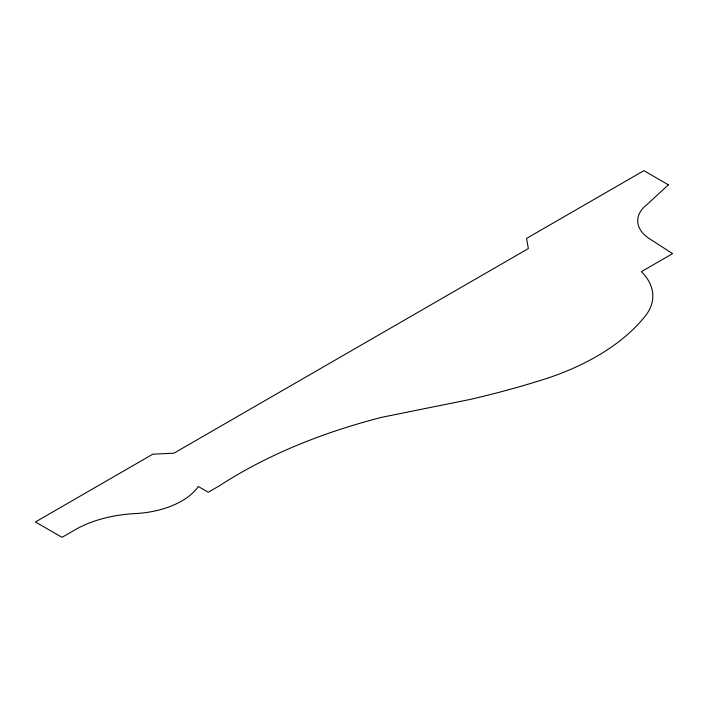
<?xml version="1.0" encoding="UTF-8"?>
<svg xmlns="http://www.w3.org/2000/svg" width="708" height="708" viewBox="0 0 708 708"><rect width="100%" height="100%" fill="white"/><g stroke="black" fill="none" stroke-linecap="round" stroke-linejoin="round"><path stroke-width="1.06" d="M668.387 184.806L647.077 204.479A47.082 27.187 0 0 0 648.475 238.074L672.6 253.641L641.36 271.677A83.34 48.117 0 0 1 646.298 314.706A240.083 138.609 0 0 1 548.231 377.966A669.202 386.356 0 0 1 469.51 399.569L382.205 417.207A471.36 272.137 0 0 0 219.622 485.67L208.267 492.237L198.328 486.502A75.349 43.507 0 0 1 135.856 513.557A96.854 55.923 0 0 0 76.225 529.141L62.021 537.337L35.4 521.973L152.778 454.2L173.929 453.191L528.354 248.57L526.513 238.428L643.891 170.663L668.387 184.806"/></g></svg>
